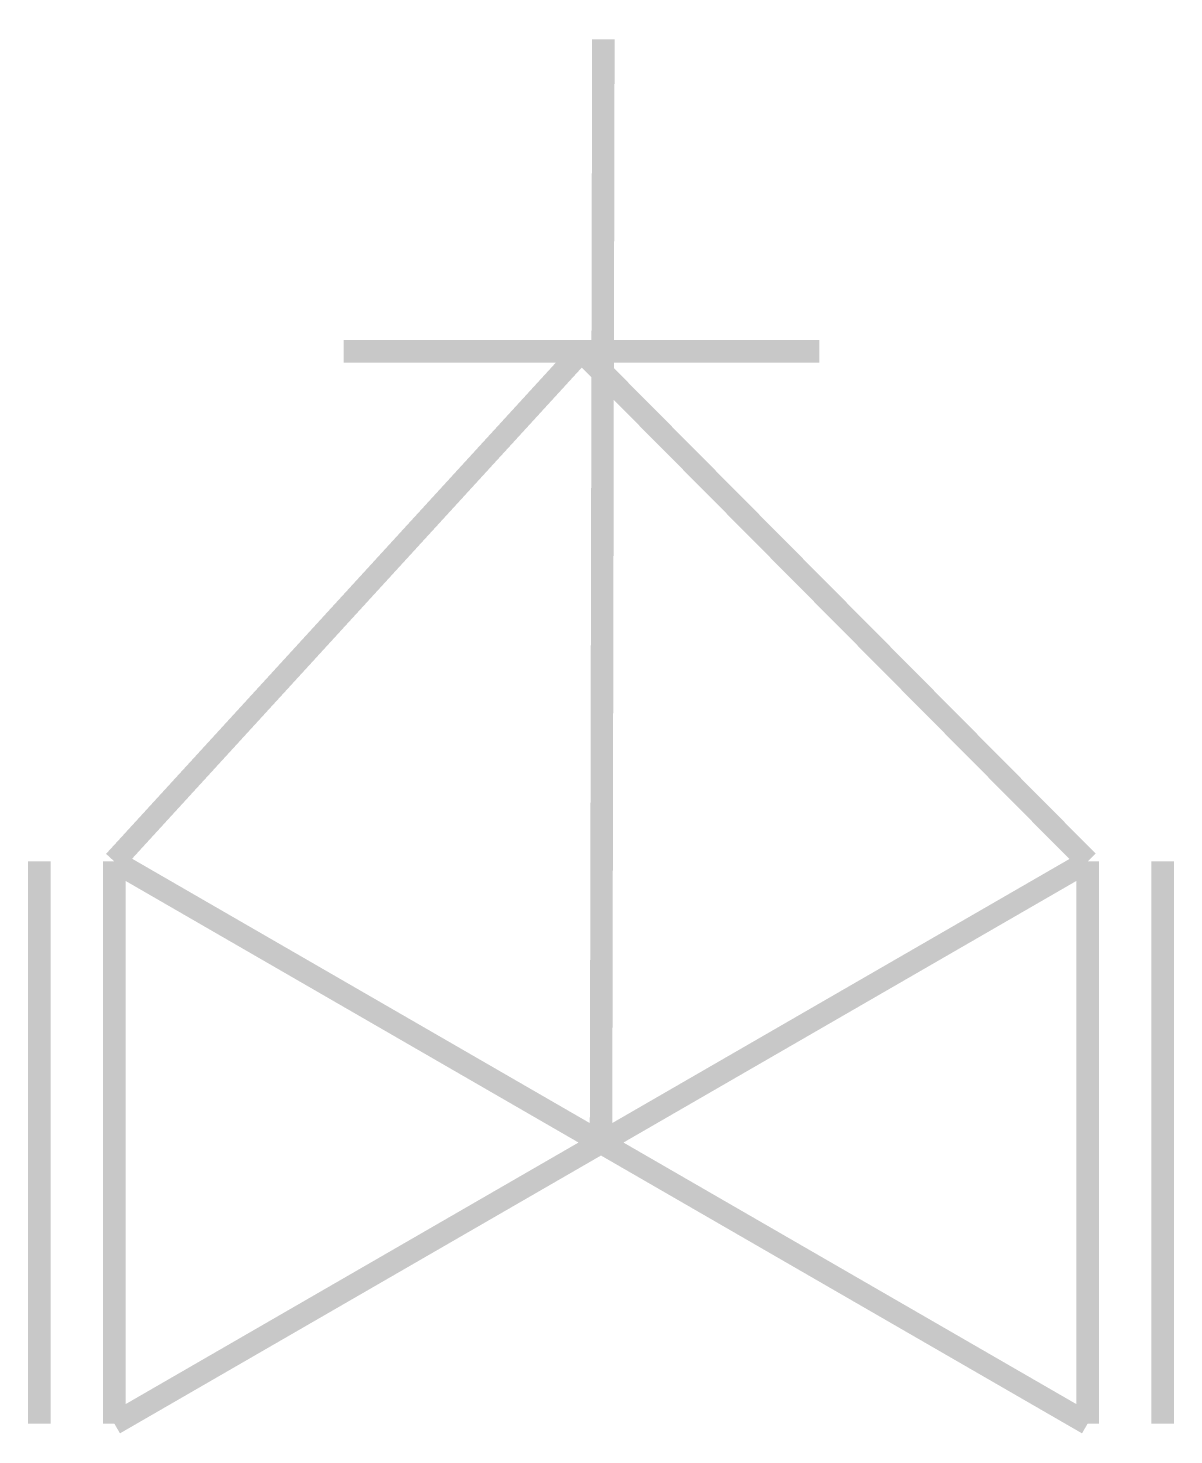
# Model space of a CAD drawing. Extents: x -0.3 to 25.2, y -6.5 to 24.8.
import ezdxf

# ---------------------------------------------------------------- set-up
doc = ezdxf.new("R2010")
doc.units = 0
doc.linetypes.add('CONTINUOUS1', pattern=[0])
doc.layers.add('003_THICK', color=7, linetype='CONTINUOUS1')

msp = doc.modelspace()

# ---------------------------------------------------------------- linework, layer by layer
at = {"layer": '003_THICK', "const_width": 0.5}
for points in [[(12.494, 0), (12.546, 24.529)], [(1.668, 6.25), (12.058, 17.592)], [(6.77, 17.592), (17.347, 17.592)], [(23.319, 6.25), (12.058, 17.592)], [(0, 6.25), (0, -6.25)], [(1.668, -6.25), (23.319, 6.25)], [(1.668, 6.25), (23.319, -6.25)], [(1.668, 6.25), (1.668, -6.25)], [(23.319, 6.25), (23.319, -6.25)], [(24.987, 6.25), (24.987, -6.25)]]:
    msp.add_lwpolyline(points, dxfattribs=at)

doc.saveas('drawing.dxf')
